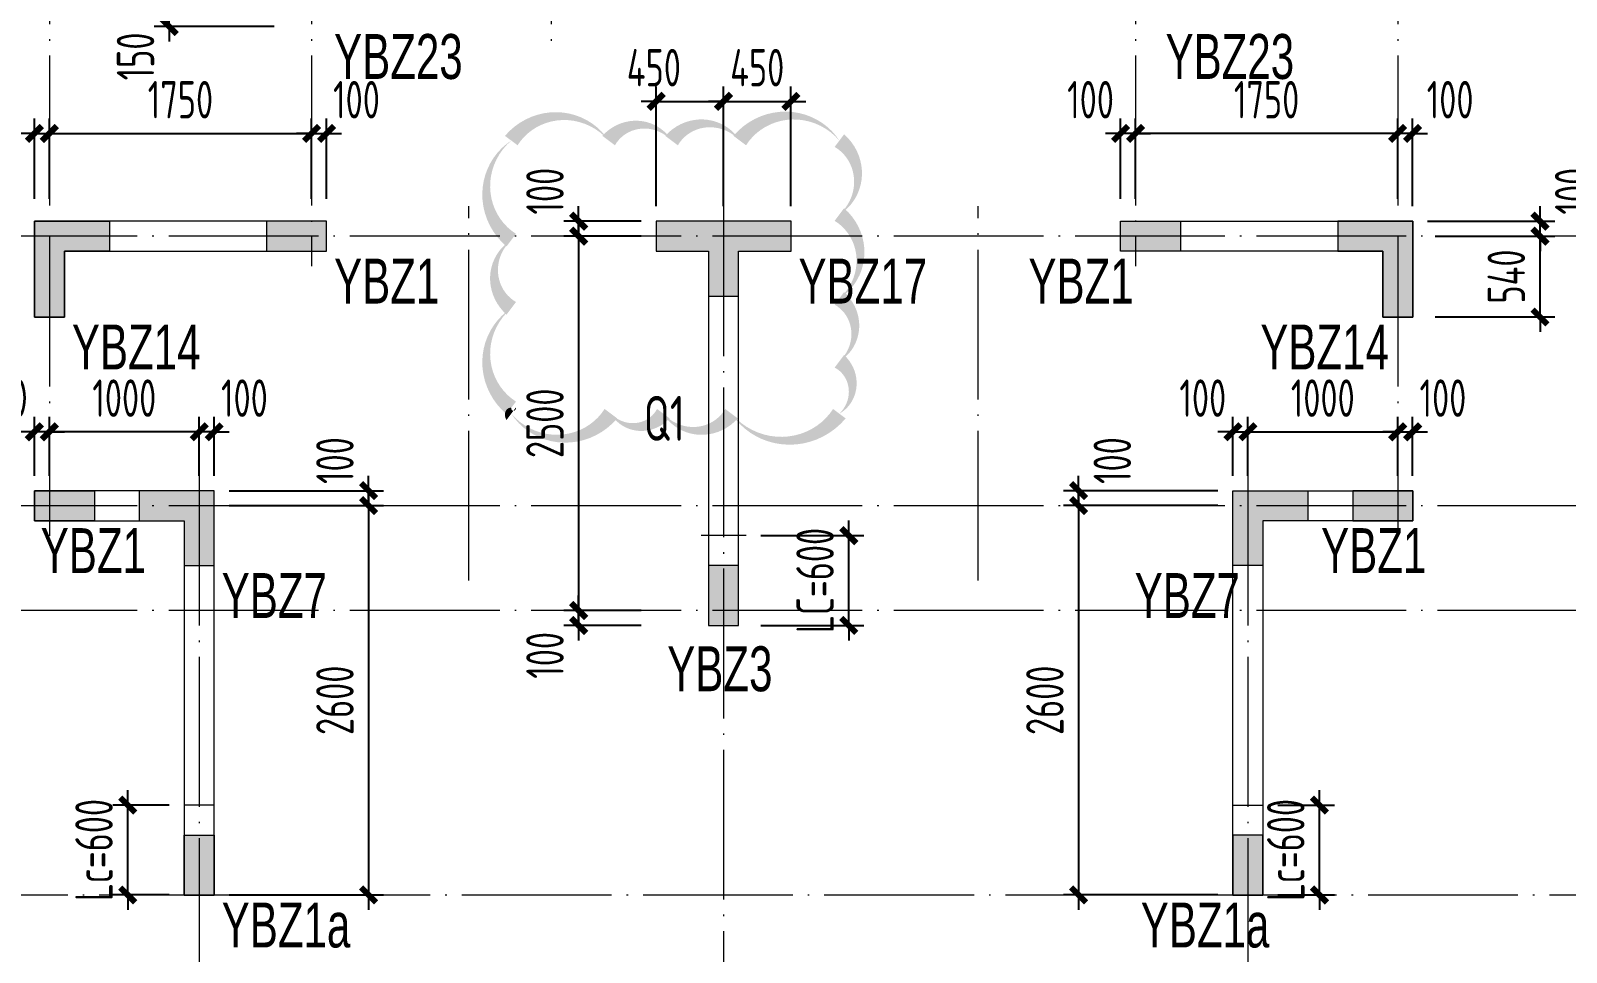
# Model space of a CAD drawing. Extents: x 5874492 to 7194610, y -939842 to -279257.
# Drawn here: x 6313885 to 6324135, y -697931 to -691776 of the extents above; entities that cross this region are included whole.
import ezdxf
from ezdxf.enums import TextEntityAlignment as Align

# ---------------------------------------------------------------- set-up
doc = ezdxf.new("R2010")
doc.units = 0
doc.header["$LTSCALE"] = 1000
doc.linetypes.add('DOTE', pattern=[2.42, 2, -0.2, 0.02, -0.2])
for name, color, linetype, lineweight in [('A-轴线-塔楼', 1, 'DOTE', 9), ('A-轴线-隔墙', 41, 'DOTE', 9), ('S-基础-HATCH', 251, 'Continuous', 20), ('S-墙柱-COLU', 50, 'Continuous', 20), ('S-墙柱-DIM', 3, 'Continuous', 20), ('S-墙柱-Lc填充', 8, 'Continuous', 20), ('S-墙柱-WALL', 6, 'Continuous', 20), ('S-墙柱-编号', 4, 'Continuous', 20), ('S-通用-TEXT', 7, 'Continuous', 20)]:
    doc.layers.add(name, color=color, linetype=linetype, lineweight=lineweight)
doc.layers.add('S-活动层-非打印1', color=170, linetype='Continuous', plot=False)
doc.styles.add('BW_Dim', font='Bweng.shx', dxfattribs={"width": 0.7, "bigfont": 'hztxt.shx'})
doc.styles.add('TSSD_Dimension', font='tssdeng.shx', dxfattribs={"width": 0.7, "bigfont": 'tssdchn.shx'})
doc.styles.add('TSSD_Rein', font='tssdeng.shx', dxfattribs={"width": 0.7, "bigfont": 'hztxt.shx'})
doc.dimstyles.new('TSSD_100_100', dxfattribs={"dimtxt": 250, "dimasz": 100, "dimexe": 100, "dimexo": 100, "dimgap": 100, "dimtad": 1, "dimdec": 0, "dimzin": 0, "dimdsep": 46, "dimtxsty": 'TSSD_Dimension', "dimblk": 'ARCHTICK', "dimcen": 0, "dimdle": 100, "dimclrt": 7, "dimadec": 0, "dimazin": 0, "dimtfac": 1, "dimtdec": 0, "dimtix": 1, "dimtmove": 2, "dimatfit": 0, "dimfxl": 0, "dimtolj": 1, "dimtzin": 0, "dimarcsym": 0})

# ---------------------------------------------------------------- blocks, each defined once
blk = doc.blocks.new('_ArchTick')
at = {"color": 0, "linetype": 'ByBlock', "const_width": 0.4}
blk.add_lwpolyline([(-0.5, -0.5), (0.5, 0.5)], dxfattribs=at)
blk = doc.blocks.new('*D1008')
at = {"layer": 'Defpoints', "color": 0, "transparency": 16777216}
for p in [(6322010, -694455), (6321910, -694848), (6322010, -694848)]:
    blk.add_point(p, dxfattribs=at)
at = {"layer": 'S-墙柱-DIM', "color": 0, "lineweight": -2, "transparency": 16777216}
for p, q in [((6321910, -694748), (6321910, -694355)), ((6322010, -694748), (6322010, -694355)), ((6321910, -694455), (6321810, -694455)), ((6321910, -694455), (6322010, -694455)), ((6322010, -694455), (6322110, -694455))]:
    blk.add_line(p, q, dxfattribs=at)
at = {"layer": 'S-墙柱-DIM', "color": 0, "lineweight": -2, "transparency": 16777216, "xscale": 100, "yscale": 100, "zscale": 100}
blk.add_blockref('_ArchTick', (6321910, -694455), dxfattribs=at)
at = {"layer": 'S-墙柱-DIM', "color": 0, "lineweight": -2, "transparency": 16777216, "xscale": 100, "yscale": 100, "zscale": 100, "rotation": 180}
blk.add_blockref('_ArchTick', (6322010, -694455), dxfattribs=at)
at = {"layer": 'S-墙柱-DIM', "color": 7, "transparency": 16777216, "insert": (6321709, -694230), "char_height": 250, "attachment_point": 5, "style": 'TSSD_Dimension'}
blk.add_mtext('\\A1;100', dxfattribs=at)
blk = doc.blocks.new('*D1009')
at = {"layer": 'Defpoints', "color": 0, "transparency": 16777216}
for p in [(6323010, -694455), (6322010, -694848), (6323010, -694848)]:
    blk.add_point(p, dxfattribs=at)
at = {"layer": 'S-墙柱-DIM', "color": 0, "lineweight": -2, "transparency": 16777216}
for p, q in [((6322010, -694748), (6322010, -694355)), ((6323010, -694748), (6323010, -694355)), ((6321910, -694455), (6323110, -694455))]:
    blk.add_line(p, q, dxfattribs=at)
at = {"layer": 'S-墙柱-DIM', "color": 0, "lineweight": -2, "transparency": 16777216, "xscale": 100, "yscale": 100, "zscale": 100, "rotation": 180}
blk.add_blockref('_ArchTick', (6322010, -694455), dxfattribs=at)
at = {"layer": 'S-墙柱-DIM', "color": 0, "lineweight": -2, "transparency": 16777216, "xscale": 100, "yscale": 100, "zscale": 100}
blk.add_blockref('_ArchTick', (6323010, -694455), dxfattribs=at)
at = {"layer": 'S-墙柱-DIM', "color": 7, "transparency": 16777216, "insert": (6322510, -694230), "char_height": 250, "attachment_point": 5, "style": 'TSSD_Dimension'}
blk.add_mtext('\\A1;1000', dxfattribs=at)
blk = doc.blocks.new('*D1010')
at = {"layer": 'Defpoints', "color": 0, "transparency": 16777216}
for p in [(6323110, -694455), (6323010, -694848), (6323110, -694848)]:
    blk.add_point(p, dxfattribs=at)
at = {"layer": 'S-墙柱-DIM', "color": 0, "lineweight": -2, "transparency": 16777216}
for p, q in [((6323010, -694748), (6323010, -694355)), ((6323110, -694748), (6323110, -694355)), ((6323010, -694455), (6322910, -694455)), ((6323010, -694455), (6323110, -694455)), ((6323110, -694455), (6323210, -694455))]:
    blk.add_line(p, q, dxfattribs=at)
at = {"layer": 'S-墙柱-DIM', "color": 0, "lineweight": -2, "transparency": 16777216, "xscale": 100, "yscale": 100, "zscale": 100}
blk.add_blockref('_ArchTick', (6323010, -694455), dxfattribs=at)
at = {"layer": 'S-墙柱-DIM', "color": 0, "lineweight": -2, "transparency": 16777216, "xscale": 100, "yscale": 100, "zscale": 100, "rotation": 180}
blk.add_blockref('_ArchTick', (6323110, -694455), dxfattribs=at)
at = {"layer": 'S-墙柱-DIM', "color": 7, "transparency": 16777216, "insert": (6323312, -694230), "char_height": 250, "attachment_point": 5, "style": 'TSSD_Dimension'}
blk.add_mtext('\\A1;100', dxfattribs=at)
blk = doc.blocks.new('*D1011')
at = {"layer": 'Defpoints', "color": 0, "transparency": 16777216}
for p in [(6320880, -694848), (6321910, -694848), (6321910, -694948)]:
    blk.add_point(p, dxfattribs=at)
at = {"layer": 'S-墙柱-DIM', "color": 0, "lineweight": -2, "transparency": 16777216}
for p, q in [((6320880, -694848), (6320880, -694748)), ((6321810, -694848), (6320780, -694848)), ((6321810, -694948), (6320780, -694948)), ((6320880, -694948), (6320880, -694848)), ((6320880, -694948), (6320880, -695048))]:
    blk.add_line(p, q, dxfattribs=at)
at = {"layer": 'S-墙柱-DIM', "color": 0, "lineweight": -2, "transparency": 16777216, "xscale": 100, "yscale": 100, "zscale": 100}
for p, rotation in [((6320880, -694848), 270), ((6320880, -694948), 90)]:
    blk.add_blockref('_ArchTick', p, dxfattribs=dict(at, rotation=rotation))
at = {"layer": 'S-墙柱-DIM', "color": 7, "transparency": 16777216, "insert": (6321105, -694647), "char_height": 250, "attachment_point": 5, "rotation": 90, "style": 'TSSD_Dimension'}
blk.add_mtext('\\A1;100', dxfattribs=at)
blk = doc.blocks.new('*D1012')
at = {"layer": 'Defpoints', "color": 0, "transparency": 16777216}
for p in [(6321910, -694948), (6320880, -697548), (6321910, -697548)]:
    blk.add_point(p, dxfattribs=at)
at = {"layer": 'S-墙柱-DIM', "color": 0, "lineweight": -2, "transparency": 16777216}
for p, q in [((6321810, -694948), (6320780, -694948)), ((6320880, -694848), (6320880, -697648)), ((6321810, -697548), (6320780, -697548))]:
    blk.add_line(p, q, dxfattribs=at)
at = {"layer": 'S-墙柱-DIM', "color": 0, "lineweight": -2, "transparency": 16777216, "xscale": 100, "yscale": 100, "zscale": 100}
for p, rotation in [((6320880, -694948), 90), ((6320880, -697548), 270)]:
    blk.add_blockref('_ArchTick', p, dxfattribs=dict(at, rotation=rotation))
at = {"layer": 'S-墙柱-DIM', "color": 7, "transparency": 16777216, "insert": (6320655, -696248), "char_height": 250, "attachment_point": 5, "rotation": 90, "style": 'TSSD_Dimension'}
blk.add_mtext('\\A1;2600', dxfattribs=at)
blk = doc.blocks.new('*D1013')
at = {"layer": 'Defpoints', "color": 0, "transparency": 16777216}
for p in [(6321160, -692462), (6321160, -692998), (6321260, -692998)]:
    blk.add_point(p, dxfattribs=at)
at = {"layer": 'S-墙柱-DIM', "color": 0, "lineweight": -2, "transparency": 16777216}
for p, q in [((6321160, -692898), (6321160, -692362)), ((6321260, -692898), (6321260, -692362)), ((6321160, -692462), (6321060, -692462)), ((6321260, -692462), (6321160, -692462)), ((6321260, -692462), (6321360, -692462))]:
    blk.add_line(p, q, dxfattribs=at)
at = {"layer": 'S-墙柱-DIM', "color": 0, "lineweight": -2, "transparency": 16777216, "xscale": 100, "yscale": 100, "zscale": 100}
blk.add_blockref('_ArchTick', (6321160, -692462), dxfattribs=at)
at = {"layer": 'S-墙柱-DIM', "color": 0, "lineweight": -2, "transparency": 16777216, "xscale": 100, "yscale": 100, "zscale": 100, "rotation": 180}
blk.add_blockref('_ArchTick', (6321260, -692462), dxfattribs=at)
at = {"layer": 'S-墙柱-DIM', "color": 7, "transparency": 16777216, "insert": (6320960, -692237), "char_height": 250, "attachment_point": 5, "style": 'TSSD_Dimension'}
blk.add_mtext('\\A1;100', dxfattribs=at)
blk = doc.blocks.new('*D1014')
at = {"layer": 'Defpoints', "color": 0, "transparency": 16777216}
for p in [(6321260, -692462), (6321260, -692998), (6323010, -692998)]:
    blk.add_point(p, dxfattribs=at)
at = {"layer": 'S-墙柱-DIM', "color": 0, "lineweight": -2, "transparency": 16777216}
for p, q in [((6321260, -692898), (6321260, -692362)), ((6323010, -692898), (6323010, -692362)), ((6323110, -692462), (6321160, -692462))]:
    blk.add_line(p, q, dxfattribs=at)
at = {"layer": 'S-墙柱-DIM', "color": 0, "lineweight": -2, "transparency": 16777216, "xscale": 100, "yscale": 100, "zscale": 100, "rotation": 180}
blk.add_blockref('_ArchTick', (6321260, -692462), dxfattribs=at)
at = {"layer": 'S-墙柱-DIM', "color": 0, "lineweight": -2, "transparency": 16777216, "xscale": 100, "yscale": 100, "zscale": 100}
blk.add_blockref('_ArchTick', (6323010, -692462), dxfattribs=at)
at = {"layer": 'S-墙柱-DIM', "color": 7, "transparency": 16777216, "insert": (6322135, -692237), "char_height": 250, "attachment_point": 5, "style": 'TSSD_Dimension'}
blk.add_mtext('\\A1;1750', dxfattribs=at)
blk = doc.blocks.new('*D1015')
at = {"layer": 'Defpoints', "color": 0, "transparency": 16777216}
for p in [(6323010, -692462), (6323010, -692998), (6323110, -693048)]:
    blk.add_point(p, dxfattribs=at)
at = {"layer": 'S-墙柱-DIM', "color": 0, "lineweight": -2, "transparency": 16777216}
for p, q in [((6323010, -692898), (6323010, -692362)), ((6323110, -692948), (6323110, -692362)), ((6323010, -692462), (6322910, -692462)), ((6323110, -692462), (6323010, -692462)), ((6323110, -692462), (6323210, -692462))]:
    blk.add_line(p, q, dxfattribs=at)
at = {"layer": 'S-墙柱-DIM', "color": 0, "lineweight": -2, "transparency": 16777216, "xscale": 100, "yscale": 100, "zscale": 100}
blk.add_blockref('_ArchTick', (6323010, -692462), dxfattribs=at)
at = {"layer": 'S-墙柱-DIM', "color": 0, "lineweight": -2, "transparency": 16777216, "xscale": 100, "yscale": 100, "zscale": 100, "rotation": 180}
blk.add_blockref('_ArchTick', (6323110, -692462), dxfattribs=at)
at = {"layer": 'S-墙柱-DIM', "color": 7, "transparency": 16777216, "insert": (6323360, -692237), "char_height": 250, "attachment_point": 5, "style": 'TSSD_Dimension'}
blk.add_mtext('\\A1;100', dxfattribs=at)
blk = doc.blocks.new('*D1016')
at = {"layer": 'Defpoints', "color": 0, "transparency": 16777216}
for p in [(6323110, -693048), (6323960, -693048), (6323160, -693148)]:
    blk.add_point(p, dxfattribs=at)
at = {"layer": 'S-墙柱-DIM', "color": 0, "lineweight": -2, "transparency": 16777216}
for p, q in [((6323960, -693048), (6323960, -692948)), ((6323210, -693048), (6324060, -693048)), ((6323960, -693148), (6323960, -693048)), ((6323260, -693148), (6324060, -693148)), ((6323960, -693148), (6323960, -693248))]:
    blk.add_line(p, q, dxfattribs=at)
at = {"layer": 'S-墙柱-DIM', "color": 0, "lineweight": -2, "transparency": 16777216, "xscale": 100, "yscale": 100, "zscale": 100}
for p, rotation in [((6323960, -693048), 270), ((6323960, -693148), 90)]:
    blk.add_blockref('_ArchTick', p, dxfattribs=dict(at, rotation=rotation))
at = {"layer": 'S-墙柱-DIM', "color": 7, "transparency": 16777216, "insert": (6324185, -692848), "char_height": 250, "attachment_point": 5, "rotation": 90, "style": 'TSSD_Dimension'}
blk.add_mtext('\\A1;100', dxfattribs=at)
blk = doc.blocks.new('*D1017')
at = {"layer": 'Defpoints', "color": 0, "transparency": 16777216}
for p in [(6323160, -693148), (6323960, -693148), (6323160, -693688)]:
    blk.add_point(p, dxfattribs=at)
at = {"layer": 'S-墙柱-DIM', "color": 0, "lineweight": -2, "transparency": 16777216}
for p, q in [((6323960, -693148), (6323960, -693048)), ((6323260, -693148), (6324060, -693148)), ((6323960, -693688), (6323960, -693148)), ((6323260, -693688), (6324060, -693688)), ((6323960, -693688), (6323960, -693788))]:
    blk.add_line(p, q, dxfattribs=at)
at = {"layer": 'S-墙柱-DIM', "color": 0, "lineweight": -2, "transparency": 16777216, "xscale": 100, "yscale": 100, "zscale": 100}
for p, rotation in [((6323960, -693148), 270), ((6323960, -693688), 90)]:
    blk.add_blockref('_ArchTick', p, dxfattribs=dict(at, rotation=rotation))
at = {"layer": 'S-墙柱-DIM', "color": 7, "transparency": 16777216, "insert": (6323735, -693418), "char_height": 250, "attachment_point": 5, "rotation": 90, "style": 'TSSD_Dimension'}
blk.add_mtext('\\A1;540', dxfattribs=at)
blk = doc.blocks.new('*D1077')
at = {"layer": 'Defpoints', "color": 0, "transparency": 16777216}
for p in [(6322110, -696948), (6322488, -696948), (6322110, -697548)]:
    blk.add_point(p, dxfattribs=at)
at = {"layer": 'S-墙柱-DIM', "color": 0, "lineweight": -2, "transparency": 16777216}
for p, q in [((6322488, -696948), (6322488, -696848)), ((6322210, -696948), (6322588, -696948)), ((6322488, -697548), (6322488, -696948)), ((6322210, -697548), (6322588, -697548)), ((6322488, -697548), (6322488, -697648))]:
    blk.add_line(p, q, dxfattribs=at)
at = {"layer": 'S-墙柱-DIM', "color": 0, "lineweight": -2, "transparency": 16777216, "xscale": 100, "yscale": 100, "zscale": 100}
for p, rotation in [((6322488, -696948), 270), ((6322488, -697548), 90)]:
    blk.add_blockref('_ArchTick', p, dxfattribs=dict(at, rotation=rotation))
at = {"layer": 'S-墙柱-DIM', "color": 7, "transparency": 16777216, "insert": (6322263, -697248), "char_height": 250, "attachment_point": 5, "rotation": 90, "style": 'TSSD_Dimension'}
blk.add_mtext('\\A1;Lc=600', dxfattribs=at)
blk = doc.blocks.new('*D1109')
at = {"layer": 'Defpoints', "color": 0, "transparency": 16777216}
for p in [(6314810, -691598), (6315610, -691598), (6315610, -691748)]:
    blk.add_point(p, dxfattribs=at)
at = {"layer": 'S-墙柱-DIM', "color": 0, "lineweight": -2, "transparency": 16777216}
for p, q in [((6314810, -691598), (6314810, -691498)), ((6315510, -691598), (6314710, -691598)), ((6314810, -691748), (6314810, -691598)), ((6315510, -691748), (6314710, -691748)), ((6314810, -691748), (6314810, -691848))]:
    blk.add_line(p, q, dxfattribs=at)
at = {"layer": 'S-墙柱-DIM', "color": 0, "lineweight": -2, "transparency": 16777216, "xscale": 100, "yscale": 100, "zscale": 100}
for p, rotation in [((6314810, -691598), 270), ((6314810, -691748), 90)]:
    blk.add_blockref('_ArchTick', p, dxfattribs=dict(at, rotation=rotation))
at = {"layer": 'S-墙柱-DIM', "color": 7, "transparency": 16777216, "insert": (6314585, -691948), "char_height": 250, "attachment_point": 5, "rotation": 90, "style": 'TSSD_Dimension'}
blk.add_mtext('\\A1;150', dxfattribs=at)
blk = doc.blocks.new('*D1110')
at = {"layer": 'Defpoints', "color": 0, "transparency": 16777216}
for p in [(6318960, -692248), (6318510, -693048), (6318960, -693048)]:
    blk.add_point(p, dxfattribs=at)
at = {"layer": 'S-墙柱-DIM', "color": 0, "lineweight": -2, "transparency": 16777216}
for p, q in [((6318510, -692948), (6318510, -692148)), ((6318960, -692948), (6318960, -692148)), ((6318510, -692248), (6318410, -692248)), ((6318510, -692248), (6318960, -692248)), ((6318960, -692248), (6319060, -692248))]:
    blk.add_line(p, q, dxfattribs=at)
at = {"layer": 'S-墙柱-DIM', "color": 0, "lineweight": -2, "transparency": 16777216, "xscale": 100, "yscale": 100, "zscale": 100}
blk.add_blockref('_ArchTick', (6318510, -692248), dxfattribs=at)
at = {"layer": 'S-墙柱-DIM', "color": 0, "lineweight": -2, "transparency": 16777216, "xscale": 100, "yscale": 100, "zscale": 100, "rotation": 180}
blk.add_blockref('_ArchTick', (6318960, -692248), dxfattribs=at)
at = {"layer": 'S-墙柱-DIM', "color": 7, "transparency": 16777216, "insert": (6318735, -692023), "char_height": 250, "attachment_point": 5, "style": 'TSSD_Dimension'}
blk.add_mtext('\\A1;450', dxfattribs=at)
blk = doc.blocks.new('*D1111')
at = {"layer": 'Defpoints', "color": 0, "transparency": 16777216}
for p in [(6318510, -692248), (6318060, -693048), (6318510, -693048)]:
    blk.add_point(p, dxfattribs=at)
at = {"layer": 'S-墙柱-DIM', "color": 0, "lineweight": -2, "transparency": 16777216}
for p, q in [((6318060, -692948), (6318060, -692148)), ((6318510, -692948), (6318510, -692148)), ((6318060, -692248), (6317960, -692248)), ((6318060, -692248), (6318510, -692248)), ((6318510, -692248), (6318610, -692248))]:
    blk.add_line(p, q, dxfattribs=at)
at = {"layer": 'S-墙柱-DIM', "color": 0, "lineweight": -2, "transparency": 16777216, "xscale": 100, "yscale": 100, "zscale": 100}
blk.add_blockref('_ArchTick', (6318060, -692248), dxfattribs=at)
at = {"layer": 'S-墙柱-DIM', "color": 0, "lineweight": -2, "transparency": 16777216, "xscale": 100, "yscale": 100, "zscale": 100, "rotation": 180}
blk.add_blockref('_ArchTick', (6318510, -692248), dxfattribs=at)
at = {"layer": 'S-墙柱-DIM', "color": 7, "transparency": 16777216, "insert": (6318045, -692023), "char_height": 250, "attachment_point": 5, "style": 'TSSD_Dimension'}
blk.add_mtext('\\A1;450', dxfattribs=at)
blk = doc.blocks.new('*D1112')
at = {"layer": 'Defpoints', "color": 0, "transparency": 16777216}
for p in [(6317543, -693048), (6318060, -693048), (6318060, -693148)]:
    blk.add_point(p, dxfattribs=at)
at = {"layer": 'S-墙柱-DIM', "color": 0, "lineweight": -2, "transparency": 16777216}
for p, q in [((6317543, -693048), (6317543, -692948)), ((6317960, -693048), (6317443, -693048)), ((6317543, -693148), (6317543, -693048)), ((6317960, -693148), (6317443, -693148)), ((6317543, -693148), (6317543, -693248))]:
    blk.add_line(p, q, dxfattribs=at)
at = {"layer": 'S-墙柱-DIM', "color": 0, "lineweight": -2, "transparency": 16777216, "xscale": 100, "yscale": 100, "zscale": 100}
for p, rotation in [((6317543, -693048), 270), ((6317543, -693148), 90)]:
    blk.add_blockref('_ArchTick', p, dxfattribs=dict(at, rotation=rotation))
at = {"layer": 'S-墙柱-DIM', "color": 7, "transparency": 16777216, "insert": (6317318, -692848), "char_height": 250, "attachment_point": 5, "rotation": 90, "style": 'TSSD_Dimension'}
blk.add_mtext('\\A1;100', dxfattribs=at)
blk = doc.blocks.new('*D1113')
at = {"layer": 'Defpoints', "color": 0, "transparency": 16777216}
for p in [(6318060, -693148), (6317543, -695648), (6318060, -695648)]:
    blk.add_point(p, dxfattribs=at)
at = {"layer": 'S-墙柱-DIM', "color": 0, "lineweight": -2, "transparency": 16777216}
for p, q in [((6317543, -693048), (6317543, -695748)), ((6317960, -693148), (6317443, -693148)), ((6317960, -695648), (6317443, -695648))]:
    blk.add_line(p, q, dxfattribs=at)
at = {"layer": 'S-墙柱-DIM', "color": 0, "lineweight": -2, "transparency": 16777216, "xscale": 100, "yscale": 100, "zscale": 100}
for p, rotation in [((6317543, -693148), 90), ((6317543, -695648), 270)]:
    blk.add_blockref('_ArchTick', p, dxfattribs=dict(at, rotation=rotation))
at = {"layer": 'S-墙柱-DIM', "color": 7, "transparency": 16777216, "insert": (6317318, -694398), "char_height": 250, "attachment_point": 5, "rotation": 90, "style": 'TSSD_Dimension'}
blk.add_mtext('\\A1;2500', dxfattribs=at)
blk = doc.blocks.new('*D1114')
at = {"layer": 'Defpoints', "color": 0, "transparency": 16777216}
for p in [(6317543, -695648), (6318060, -695648), (6318060, -695748)]:
    blk.add_point(p, dxfattribs=at)
at = {"layer": 'S-墙柱-DIM', "color": 0, "lineweight": -2, "transparency": 16777216}
for p, q in [((6317543, -695648), (6317543, -695548)), ((6317960, -695648), (6317443, -695648)), ((6317543, -695748), (6317543, -695648)), ((6317960, -695748), (6317443, -695748)), ((6317543, -695748), (6317543, -695848))]:
    blk.add_line(p, q, dxfattribs=at)
at = {"layer": 'S-墙柱-DIM', "color": 0, "lineweight": -2, "transparency": 16777216, "xscale": 100, "yscale": 100, "zscale": 100}
for p, rotation in [((6317543, -695648), 270), ((6317543, -695748), 90)]:
    blk.add_blockref('_ArchTick', p, dxfattribs=dict(at, rotation=rotation))
at = {"layer": 'S-墙柱-DIM', "color": 7, "transparency": 16777216, "insert": (6317318, -695948), "char_height": 250, "attachment_point": 5, "rotation": 90, "style": 'TSSD_Dimension'}
blk.add_mtext('\\A1;100', dxfattribs=at)
blk = doc.blocks.new('*D1119')
at = {"layer": 'Defpoints', "color": 0, "transparency": 16777216}
for p in [(6315010, -694455), (6315010, -694848), (6315110, -694848)]:
    blk.add_point(p, dxfattribs=at)
at = {"layer": 'S-墙柱-DIM', "color": 0, "lineweight": -2, "transparency": 16777216}
for p, q in [((6315010, -694748), (6315010, -694355)), ((6315110, -694748), (6315110, -694355)), ((6315010, -694455), (6314910, -694455)), ((6315110, -694455), (6315010, -694455)), ((6315110, -694455), (6315210, -694455))]:
    blk.add_line(p, q, dxfattribs=at)
at = {"layer": 'S-墙柱-DIM', "color": 0, "lineweight": -2, "transparency": 16777216, "xscale": 100, "yscale": 100, "zscale": 100}
blk.add_blockref('_ArchTick', (6315010, -694455), dxfattribs=at)
at = {"layer": 'S-墙柱-DIM', "color": 0, "lineweight": -2, "transparency": 16777216, "xscale": 100, "yscale": 100, "zscale": 100, "rotation": 180}
blk.add_blockref('_ArchTick', (6315110, -694455), dxfattribs=at)
at = {"layer": 'S-墙柱-DIM', "color": 7, "transparency": 16777216, "insert": (6315312, -694230), "char_height": 250, "attachment_point": 5, "style": 'TSSD_Dimension'}
blk.add_mtext('\\A1;100', dxfattribs=at)
blk = doc.blocks.new('*D1120')
at = {"layer": 'Defpoints', "color": 0, "transparency": 16777216}
for p in [(6314010, -694455), (6314010, -694848), (6315010, -694848)]:
    blk.add_point(p, dxfattribs=at)
at = {"layer": 'S-墙柱-DIM', "color": 0, "lineweight": -2, "transparency": 16777216}
for p, q in [((6314010, -694748), (6314010, -694355)), ((6315010, -694748), (6315010, -694355)), ((6315110, -694455), (6313910, -694455))]:
    blk.add_line(p, q, dxfattribs=at)
at = {"layer": 'S-墙柱-DIM', "color": 0, "lineweight": -2, "transparency": 16777216, "xscale": 100, "yscale": 100, "zscale": 100, "rotation": 180}
blk.add_blockref('_ArchTick', (6314010, -694455), dxfattribs=at)
at = {"layer": 'S-墙柱-DIM', "color": 0, "lineweight": -2, "transparency": 16777216, "xscale": 100, "yscale": 100, "zscale": 100}
blk.add_blockref('_ArchTick', (6315010, -694455), dxfattribs=at)
at = {"layer": 'S-墙柱-DIM', "color": 7, "transparency": 16777216, "insert": (6314510, -694230), "char_height": 250, "attachment_point": 5, "style": 'TSSD_Dimension'}
blk.add_mtext('\\A1;1000', dxfattribs=at)
blk = doc.blocks.new('*D1121')
at = {"layer": 'Defpoints', "color": 0, "transparency": 16777216}
for p in [(6313910, -694455), (6313910, -694848), (6314010, -694848)]:
    blk.add_point(p, dxfattribs=at)
at = {"layer": 'S-墙柱-DIM', "color": 0, "lineweight": -2, "transparency": 16777216}
for p, q in [((6313910, -694748), (6313910, -694355)), ((6314010, -694748), (6314010, -694355)), ((6313910, -694455), (6313810, -694455)), ((6314010, -694455), (6313910, -694455)), ((6314010, -694455), (6314110, -694455))]:
    blk.add_line(p, q, dxfattribs=at)
at = {"layer": 'S-墙柱-DIM', "color": 0, "lineweight": -2, "transparency": 16777216, "xscale": 100, "yscale": 100, "zscale": 100}
blk.add_blockref('_ArchTick', (6313910, -694455), dxfattribs=at)
at = {"layer": 'S-墙柱-DIM', "color": 0, "lineweight": -2, "transparency": 16777216, "xscale": 100, "yscale": 100, "zscale": 100, "rotation": 180}
blk.add_blockref('_ArchTick', (6314010, -694455), dxfattribs=at)
at = {"layer": 'S-墙柱-DIM', "color": 7, "transparency": 16777216, "insert": (6313709, -694230), "char_height": 250, "attachment_point": 5, "style": 'TSSD_Dimension'}
blk.add_mtext('\\A1;100', dxfattribs=at)
blk = doc.blocks.new('*D1122')
at = {"layer": 'Defpoints', "color": 0, "transparency": 16777216}
for p in [(6315110, -694848), (6315110, -694948), (6316141, -694848)]:
    blk.add_point(p, dxfattribs=at)
at = {"layer": 'S-墙柱-DIM', "color": 0, "lineweight": -2, "transparency": 16777216}
for p, q in [((6316141, -694848), (6316141, -694748)), ((6315210, -694848), (6316241, -694848)), ((6315210, -694948), (6316241, -694948)), ((6316141, -694948), (6316141, -694848)), ((6316141, -694948), (6316141, -695048))]:
    blk.add_line(p, q, dxfattribs=at)
at = {"layer": 'S-墙柱-DIM', "color": 0, "lineweight": -2, "transparency": 16777216, "xscale": 100, "yscale": 100, "zscale": 100}
for p, rotation in [((6316141, -694848), 270), ((6316141, -694948), 90)]:
    blk.add_blockref('_ArchTick', p, dxfattribs=dict(at, rotation=rotation))
at = {"layer": 'S-墙柱-DIM', "color": 7, "transparency": 16777216, "insert": (6315916, -694647), "char_height": 250, "attachment_point": 5, "rotation": 90, "style": 'TSSD_Dimension'}
blk.add_mtext('\\A1;100', dxfattribs=at)
blk = doc.blocks.new('*D1123')
at = {"layer": 'Defpoints', "color": 0, "transparency": 16777216}
for p in [(6315110, -694948), (6315110, -697548), (6316141, -697548)]:
    blk.add_point(p, dxfattribs=at)
at = {"layer": 'S-墙柱-DIM', "color": 0, "lineweight": -2, "transparency": 16777216}
for p, q in [((6315210, -694948), (6316241, -694948)), ((6316141, -694848), (6316141, -697648)), ((6315210, -697548), (6316241, -697548))]:
    blk.add_line(p, q, dxfattribs=at)
at = {"layer": 'S-墙柱-DIM', "color": 0, "lineweight": -2, "transparency": 16777216, "xscale": 100, "yscale": 100, "zscale": 100}
for p, rotation in [((6316141, -694948), 90), ((6316141, -697548), 270)]:
    blk.add_blockref('_ArchTick', p, dxfattribs=dict(at, rotation=rotation))
at = {"layer": 'S-墙柱-DIM', "color": 7, "transparency": 16777216, "insert": (6315916, -696248), "char_height": 250, "attachment_point": 5, "rotation": 90, "style": 'TSSD_Dimension'}
blk.add_mtext('\\A1;2600', dxfattribs=at)
blk = doc.blocks.new('*D1124')
at = {"layer": 'Defpoints', "color": 0, "transparency": 16777216}
for p in [(6315860, -692462), (6315760, -692998), (6315860, -692998)]:
    blk.add_point(p, dxfattribs=at)
at = {"layer": 'S-墙柱-DIM', "color": 0, "lineweight": -2, "transparency": 16777216}
for p, q in [((6315760, -692898), (6315760, -692362)), ((6315860, -692898), (6315860, -692362)), ((6315760, -692462), (6315660, -692462)), ((6315760, -692462), (6315860, -692462)), ((6315860, -692462), (6315960, -692462))]:
    blk.add_line(p, q, dxfattribs=at)
at = {"layer": 'S-墙柱-DIM', "color": 0, "lineweight": -2, "transparency": 16777216, "xscale": 100, "yscale": 100, "zscale": 100}
blk.add_blockref('_ArchTick', (6315760, -692462), dxfattribs=at)
at = {"layer": 'S-墙柱-DIM', "color": 0, "lineweight": -2, "transparency": 16777216, "xscale": 100, "yscale": 100, "zscale": 100, "rotation": 180}
blk.add_blockref('_ArchTick', (6315860, -692462), dxfattribs=at)
at = {"layer": 'S-墙柱-DIM', "color": 7, "transparency": 16777216, "insert": (6316060, -692237), "char_height": 250, "attachment_point": 5, "style": 'TSSD_Dimension'}
blk.add_mtext('\\A1;100', dxfattribs=at)
blk = doc.blocks.new('*D1125')
at = {"layer": 'Defpoints', "color": 0, "transparency": 16777216}
for p in [(6315760, -692462), (6314010, -692998), (6315760, -692998)]:
    blk.add_point(p, dxfattribs=at)
at = {"layer": 'S-墙柱-DIM', "color": 0, "lineweight": -2, "transparency": 16777216}
for p, q in [((6314010, -692898), (6314010, -692362)), ((6315760, -692898), (6315760, -692362)), ((6313910, -692462), (6315860, -692462))]:
    blk.add_line(p, q, dxfattribs=at)
at = {"layer": 'S-墙柱-DIM', "color": 0, "lineweight": -2, "transparency": 16777216, "xscale": 100, "yscale": 100, "zscale": 100, "rotation": 180}
blk.add_blockref('_ArchTick', (6314010, -692462), dxfattribs=at)
at = {"layer": 'S-墙柱-DIM', "color": 0, "lineweight": -2, "transparency": 16777216, "xscale": 100, "yscale": 100, "zscale": 100}
blk.add_blockref('_ArchTick', (6315760, -692462), dxfattribs=at)
at = {"layer": 'S-墙柱-DIM', "color": 7, "transparency": 16777216, "insert": (6314885, -692237), "char_height": 250, "attachment_point": 5, "style": 'TSSD_Dimension'}
blk.add_mtext('\\A1;1750', dxfattribs=at)
blk = doc.blocks.new('*D1126')
at = {"layer": 'Defpoints', "color": 0, "transparency": 16777216}
for p in [(6314010, -692462), (6313910, -692998), (6314010, -692998)]:
    blk.add_point(p, dxfattribs=at)
at = {"layer": 'S-墙柱-DIM', "color": 0, "lineweight": -2, "transparency": 16777216}
for p, q in [((6313910, -692898), (6313910, -692362)), ((6314010, -692898), (6314010, -692362)), ((6313910, -692462), (6313810, -692462)), ((6313910, -692462), (6314010, -692462)), ((6314010, -692462), (6314110, -692462))]:
    blk.add_line(p, q, dxfattribs=at)
at = {"layer": 'S-墙柱-DIM', "color": 0, "lineweight": -2, "transparency": 16777216, "xscale": 100, "yscale": 100, "zscale": 100}
blk.add_blockref('_ArchTick', (6313910, -692462), dxfattribs=at)
at = {"layer": 'S-墙柱-DIM', "color": 0, "lineweight": -2, "transparency": 16777216, "xscale": 100, "yscale": 100, "zscale": 100, "rotation": 180}
blk.add_blockref('_ArchTick', (6314010, -692462), dxfattribs=at)
at = {"layer": 'S-墙柱-DIM', "color": 7, "transparency": 16777216, "insert": (6313660, -692237), "char_height": 250, "attachment_point": 5, "style": 'TSSD_Dimension'}
blk.add_mtext('\\A1;100', dxfattribs=at)
blk = doc.blocks.new('*D1186')
at = {"layer": 'Defpoints', "color": 0, "transparency": 16777216}
for p in [(6318660, -695148), (6319346, -695148), (6318660, -695748)]:
    blk.add_point(p, dxfattribs=at)
at = {"layer": 'S-墙柱-DIM', "color": 0, "lineweight": -2, "transparency": 16777216}
for p, q in [((6319346, -695148), (6319346, -695048)), ((6318760, -695148), (6319446, -695148)), ((6319346, -695748), (6319346, -695148)), ((6318760, -695748), (6319446, -695748)), ((6319346, -695748), (6319346, -695848))]:
    blk.add_line(p, q, dxfattribs=at)
at = {"layer": 'S-墙柱-DIM', "color": 0, "lineweight": -2, "transparency": 16777216, "xscale": 100, "yscale": 100, "zscale": 100}
for p, rotation in [((6319346, -695148), 270), ((6319346, -695748), 90)]:
    blk.add_blockref('_ArchTick', p, dxfattribs=dict(at, rotation=rotation))
at = {"layer": 'S-墙柱-DIM', "color": 7, "transparency": 16777216, "insert": (6319121, -695448), "char_height": 250, "attachment_point": 5, "rotation": 90, "style": 'TSSD_Dimension'}
blk.add_mtext('\\A1;LC=600', dxfattribs=at)
blk = doc.blocks.new('*D1189')
at = {"layer": 'Defpoints', "color": 0, "transparency": 16777216}
for p in [(6314533, -696948), (6314910, -696948), (6314910, -697548)]:
    blk.add_point(p, dxfattribs=at)
at = {"layer": 'S-墙柱-DIM', "color": 0, "lineweight": -2, "transparency": 16777216}
for p, q in [((6314533, -696948), (6314533, -696848)), ((6314810, -696948), (6314433, -696948)), ((6314533, -697548), (6314533, -696948)), ((6314810, -697548), (6314433, -697548)), ((6314533, -697548), (6314533, -697648))]:
    blk.add_line(p, q, dxfattribs=at)
at = {"layer": 'S-墙柱-DIM', "color": 0, "lineweight": -2, "transparency": 16777216, "xscale": 100, "yscale": 100, "zscale": 100}
for p, rotation in [((6314533, -696948), 270), ((6314533, -697548), 90)]:
    blk.add_blockref('_ArchTick', p, dxfattribs=dict(at, rotation=rotation))
at = {"layer": 'S-墙柱-DIM', "color": 7, "transparency": 16777216, "insert": (6314308, -697248), "char_height": 250, "attachment_point": 5, "rotation": 90, "style": 'TSSD_Dimension'}
blk.add_mtext('\\A1;Lc=600', dxfattribs=at)
blk = doc.blocks.new('ZHOUWANG3')
at = {"layer": 'A-轴线-塔楼', "linetype": 'DOTE', "ltscale": 0.5}
for p, q in [((107752, 248942), (107752, 239686)), ((109502, 248942), (109502, 241486)), ((111102, 248942), (111102, 242986)), ((115002, 248942), (115002, 241486)), ((116752, 248942), (116752, 239686)), ((112252, 241886), (112252, 226834)), ((139798, 241686), (85362, 241686)), ((108752, 240086), (108752, 226834)), ((115752, 240086), (115752, 226834)), ((139798, 239886), (85362, 239886)), ((139798, 239186), (85362, 239186))]:
    blk.add_line(p, q, dxfattribs=at)
at = {"layer": 'A-轴线-隔墙', "ltscale": 0.5}
for p, q in [((110552, 239386), (110552, 241886)), ((113952, 239386), (113952, 241886)), ((122394, 237286), (101608, 237286))]:
    blk.add_line(p, q, dxfattribs=at)

msp = doc.modelspace()

# ---------------------------------------------------------------- hatches: boundary and pattern name
at = {"layer": 'S-基础-HATCH'}
for points in [[(6314110.4, -693248.4), (6314110.4, -693688.4), (6313910.4, -693688.4), (6313910.4, -693048.4), (6314410.4, -693048.4), (6314410.4, -693248.4)], [(6315860.4, -693248.4), (6315860.4, -693048.4), (6315460.4, -693048.4), (6315460.4, -693248.4)], [(6318610.4, -693248.4), (6318960.4, -693248.4), (6318960.4, -693048.4), (6318060.4, -693048.4), (6318060.4, -693248.4), (6318410.4, -693248.4), (6318410.4, -693548.4), (6318610.4, -693548.4)], [(6321160.4, -693248.4), (6321160.4, -693048.4), (6321560.4, -693048.4), (6321560.4, -693248.4)], [(6322910.4, -693248.4), (6322910.4, -693688.4), (6323110.4, -693688.4), (6323110.4, -693048.4), (6322610.4, -693048.4), (6322610.4, -693248.4)], [(6313910.4, -695048.4), (6313910.4, -694848.4), (6314310.4, -694848.4), (6314310.4, -695048.4)], [(6314910.4, -695048.4), (6314910.4, -695348.4), (6315110.4, -695348.4), (6315110.4, -694848.4), (6314610.4, -694848.4), (6314610.4, -695048.4)], [(6322110.4, -695048.4), (6322110.4, -695348.4), (6321910.4, -695348.4), (6321910.4, -694848.4), (6322410.4, -694848.4), (6322410.4, -695048.4)], [(6323110.4, -695048.4), (6323110.4, -694848.4), (6322710.4, -694848.4), (6322710.4, -695048.4)], [(6318410.4, -695748.4), (6318610.4, -695748.4), (6318610.4, -695348.4), (6318410.4, -695348.4)], [(6315110.4, -697148.4), (6315110.4, -697548.4), (6314910.4, -697548.4), (6314910.4, -697148.4)], [(6321910.4, -697148.4), (6321910.4, -697548.4), (6322110.4, -697548.4), (6322110.4, -697148.4)]]:
    msp.add_hatch(color=256, dxfattribs=at).paths.add_polyline_path(points)

# ---------------------------------------------------------------- linework, layer by layer
at = {"layer": 'S-墙柱-COLU'}
for points in [[(6314110.4, -693248.4), (6314110.4, -693688.4), (6313910.4, -693688.4), (6313910.4, -693048.4), (6314410.4, -693048.4), (6314410.4, -693248.4)], [(6315860.4, -693248.4), (6315860.4, -693048.4), (6315460.4, -693048.4), (6315460.4, -693248.4)], [(6318610.4, -693248.4), (6318960.4, -693248.4), (6318960.4, -693048.4), (6318060.4, -693048.4), (6318060.4, -693248.4), (6318410.4, -693248.4), (6318410.4, -693548.4), (6318610.4, -693548.4)], [(6321160.4, -693248.4), (6321160.4, -693048.4), (6321560.4, -693048.4), (6321560.4, -693248.4)], [(6322910.4, -693248.4), (6322910.4, -693688.4), (6323110.4, -693688.4), (6323110.4, -693048.4), (6322610.4, -693048.4), (6322610.4, -693248.4)], [(6313910.4, -695048.4), (6313910.4, -694848.4), (6314310.4, -694848.4), (6314310.4, -695048.4)], [(6314910.4, -695048.4), (6314910.4, -695348.4), (6315110.4, -695348.4), (6315110.4, -694848.4), (6314610.4, -694848.4), (6314610.4, -695048.4)], [(6322110.4, -695048.4), (6322110.4, -695348.4), (6321910.4, -695348.4), (6321910.4, -694848.4), (6322410.4, -694848.4), (6322410.4, -695048.4)], [(6323110.4, -695048.4), (6323110.4, -694848.4), (6322710.4, -694848.4), (6322710.4, -695048.4)], [(6318410.4, -695748.4), (6318610.4, -695748.4), (6318610.4, -695348.4), (6318410.4, -695348.4)], [(6315110.4, -697148.4), (6315110.4, -697548.4), (6314910.4, -697548.4), (6314910.4, -697148.4)], [(6321910.4, -697148.4), (6321910.4, -697548.4), (6322110.4, -697548.4), (6322110.4, -697148.4)]]:
    msp.add_lwpolyline(points, close=True, dxfattribs=at)
at = {"layer": 'S-墙柱-Lc填充'}
for p, q in [((6318660.4, -695148.4), (6318360.4, -695148.4)), ((6315110.4, -696948.4), (6314910.4, -696948.4)), ((6321910.4, -696948.4), (6322110.4, -696948.4))]:
    msp.add_line(p, q, dxfattribs=at)
at = {"layer": 'S-墙柱-WALL'}
for points in [[(6314110.4, -693248.4), (6315860.4, -693248.4), (6315860.4, -693048.4), (6313910.4, -693048.4), (6313910.4, -693688.4), (6314110.4, -693688.4)], [(6318410.4, -695748.4), (6318610.4, -695748.4), (6318610.4, -693248.4), (6318960.4, -693248.4), (6318960.4, -693048.4), (6318060.4, -693048.4), (6318060.4, -693248.4), (6318410.4, -693248.4)], [(6322910.4, -693248.4), (6321160.4, -693248.4), (6321160.4, -693048.4), (6323110.4, -693048.4), (6323110.4, -693688.4), (6322910.4, -693688.4)], [(6313910.4, -695048.4), (6314910.4, -695048.4), (6314910.4, -697548.4), (6315110.4, -697548.4), (6315110.4, -694848.4), (6313910.4, -694848.4)], [(6323110.4, -695048.4), (6322110.4, -695048.4), (6322110.4, -697548.4), (6321910.4, -697548.4), (6321910.4, -694848.4), (6323110.4, -694848.4)]]:
    msp.add_lwpolyline(points, close=True, dxfattribs=at)
at = {"layer": 'S-活动层-非打印1'}
msp.add_lwpolyline([(6317093.1, -692509.9, 0, 105, 0.5), (6317093.1, -693174.9, 0, 105, 0.5), (6317093.1, -693629.9, 0, 105, 0.5), (6317093.1, -694294.9, 0, 105, 0.5), (6317093.1, -694333.9, 0, 105, 0.5), (6317758.1, -694333.9, 0, 105, 0.5), (6318108.1, -694333.9, 0, 105, 0.5), (6318563.1, -694333.9, 0, 105, 0.5), (6319283.3, -694333.9, 0, 105, 0.5), (6319283.3, -693983.9, 0, 105, 0.5), (6319283.3, -693563.9, 0, 105, 0.5), (6319283.3, -693003.9, 0, 105, 0.5), (6319283.3, -692509.9, 0, 105, 0.5), (6318618.3, -692509.9, 0, 105, 0.5), (6318163.3, -692509.9, 0, 105, 0.5), (6317743.3, -692509.9, 0, 105, 0.5)], format="xyseb", close=True, dxfattribs=at)

# ---------------------------------------------------------------- block references
msp.add_blockref('ZHOUWANG3', (6206258.5, -934834.8))

# ---------------------------------------------------------------- texts
at = {"layer": 'S-墙柱-编号', "style": 'TSSD_Rein', "width": 0.7}
msp.add_text('Q1', height=300, dxfattribs=at).set_placement((6317976.9, -694514.9))
at = {"layer": 'S-通用-TEXT', "style": 'BW_Dim', "width": 0.7}
for s, p in [('YBZ23', (6315910.4, -691798.4)), ('YBZ23', (6321460.4, -691798.4)), ('YBZ1', (6315910.4, -693298.4)), ('YBZ17', (6319010.4, -693298.4)), ('YBZ1', (6320545.1, -693298.4)), ('YBZ14', (6314160.4, -693738.4)), ('YBZ14', (6322093.1, -693738.4)), ('YBZ1', (6313952.2, -695098.4)), ('YBZ1', (6322498.9, -695098.4)), ('YBZ7', (6315160.4, -695398.4)), ('YBZ7', (6321254.7, -695398.4)), ('YBZ3', (6318134.3, -695887.5)), ('YBZ1a', (6315160.4, -697598.4)), ('YBZ1a', (6321295.1, -697598.4))]:
    msp.add_text(s, height=300, dxfattribs=at).set_placement(p, align=Align.TOP_LEFT)

# ---------------------------------------------------------------- dimensions: what is measured, and where the dimension line sits
at = {"layer": 'S-墙柱-DIM'}
for base, p1, p2, angle, picture, middle in [((6314810.4, -691598.4), (6315610.4, -691748.4), (6315610.4, -691598.4), 90, '*D1109', (6314585.4, -691948.4)), ((6321160.4, -692461.8), (6321260.4, -692998.4), (6321160.4, -692998.4), 180, '*D1013', (6320960.4, -692236.8)), ((6323010.4, -692461.8), (6323110.4, -693048.4), (6323010.4, -692998.4), 180, '*D1015', (6323360.4, -692236.8)), ((6317542.7, -693048.4), (6318060.4, -693148.4), (6318060.4, -693048.4), 90, '*D1112', (6317317.7, -692848.4)), ((6323960.4, -693048.4), (6323160.4, -693148.4), (6323110.4, -693048.4), 90, '*D1016', (6324185.4, -692848.4)), ((6313910.4, -694455.2), (6314010.4, -694848.4), (6313910.4, -694848.4), 180, '*D1121', (6313708.8, -694230.2)), ((6315010.4, -694455.2), (6315110.4, -694848.4), (6315010.4, -694848.4), 180, '*D1119', (6315312, -694230.2)), ((6316140.9, -694848.4), (6315110.4, -694948.4), (6315110.4, -694848.4), 90, '*D1122', (6315915.9, -694646.8)), ((6320880, -694848.4), (6321910.4, -694948.4), (6321910.4, -694848.4), 90, '*D1011', (6321105, -694646.8)), ((6317542.7, -695648.4), (6318060.4, -695748.4), (6318060.4, -695648.4), 90, '*D1114', (6317317.7, -695948.4))]:
    dim = msp.add_linear_dim(base=base, p1=p1, p2=p2, angle=angle, dimstyle='TSSD_100_100', dxfattribs=at)
    dim.commit()
    dim.dimension.update_dxf_attribs({"geometry": picture, "text_midpoint": middle, "dimtype": 128})
for base, p1, p2, picture, middle in [((6318510.4, -692248.4), (6318060.4, -693048.4), (6318510.4, -693048.4), '*D1111', (6318045.4, -692023.4)), ((6314010.4, -692461.8), (6313910.4, -692998.4), (6314010.4, -692998.4), '*D1126', (6313660.4, -692236.8)), ((6315860.4, -692461.8), (6315760.4, -692998.4), (6315860.4, -692998.4), '*D1124', (6316060.4, -692236.8)), ((6322010.4, -694455.2), (6321910.4, -694848.4), (6322010.4, -694848.4), '*D1008', (6321708.8, -694230.2)), ((6323110.4, -694455.2), (6323010.4, -694848.4), (6323110.4, -694848.4), '*D1010', (6323312, -694230.2))]:
    dim = msp.add_linear_dim(base=base, p1=p1, p2=p2, dimstyle='TSSD_100_100', dxfattribs=at)
    dim.commit()
    dim.dimension.update_dxf_attribs({"geometry": picture, "text_midpoint": middle, "dimtype": 128})
for base, p1, p2, picture, middle in [((6318960.4, -692248.4), (6318510.4, -693048.4), (6318960.4, -693048.4), '*D1110', (6318735.4, -692023.4)), ((6315760.4, -692461.8), (6314010.4, -692998.4), (6315760.4, -692998.4), '*D1125', (6314885.4, -692236.8)), ((6323010.4, -694455.2), (6322010.4, -694848.4), (6323010.4, -694848.4), '*D1009', (6322510.4, -694230.2))]:
    dim = msp.add_linear_dim(base=base, p1=p1, p2=p2, dimstyle='TSSD_100_100', dxfattribs=at)
    dim.commit()
    dim.dimension.update_dxf_attribs({"geometry": picture, "text_midpoint": middle})
for base, p1, p2, angle, picture, middle in [((6321260.4, -692461.8), (6323010.4, -692998.4), (6321260.4, -692998.4), 180, '*D1014', (6322135.4, -692236.8)), ((6317542.7, -695648.4), (6318060.4, -693148.4), (6318060.4, -695648.4), 90, '*D1113', (6317317.7, -694398.4)), ((6323960.4, -693148.4), (6323160.4, -693688.4), (6323160.4, -693148.4), 90, '*D1017', (6323735.4, -693418.4)), ((6314010.4, -694455.2), (6315010.4, -694848.4), (6314010.4, -694848.4), 180, '*D1120', (6314510.4, -694230.2)), ((6316140.9, -697548.4), (6315110.4, -694948.4), (6315110.4, -697548.4), 90, '*D1123', (6315915.9, -696248.4)), ((6320880, -697548.4), (6321910.4, -694948.4), (6321910.4, -697548.4), 90, '*D1012', (6320655, -696248.4))]:
    dim = msp.add_linear_dim(base=base, p1=p1, p2=p2, angle=angle, dimstyle='TSSD_100_100', dxfattribs=at)
    dim.commit()
    dim.dimension.update_dxf_attribs({"geometry": picture, "text_midpoint": middle})
for base, p1, p2, text, picture, middle in [((6319345.7, -695148.4), (6318660.4, -695748.4), (6318660.4, -695148.4), 'LC=600', '*D1186', (6319120.7, -695448.4)), ((6314533.3, -696948.4), (6314910.4, -697548.4), (6314910.4, -696948.4), 'Lc=<>', '*D1189', (6314308.3, -697248.4)), ((6322487.6, -696948.4), (6322110.4, -697548.4), (6322110.4, -696948.4), 'Lc=<>', '*D1077', (6322262.6, -697248.4))]:
    dim = msp.add_linear_dim(base=base, p1=p1, p2=p2, angle=90, text=text, dimstyle='TSSD_100_100', dxfattribs=at)
    dim.commit()
    dim.dimension.update_dxf_attribs({"geometry": picture, "text_midpoint": middle})

doc.saveas('drawing.dxf')
